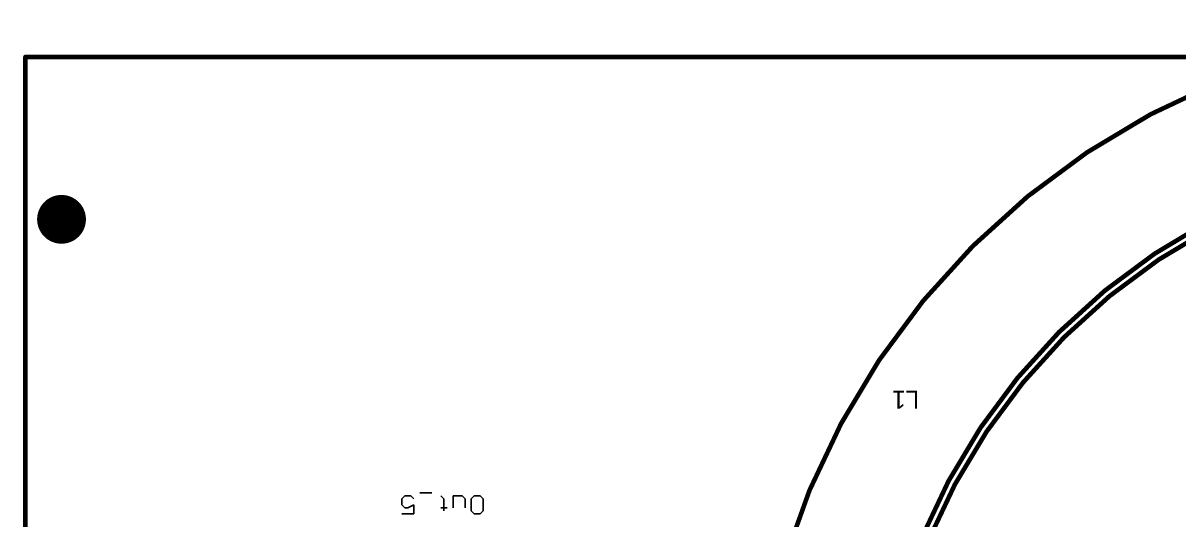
# Model space of a CAD drawing. Header units: millimetres. Extents: x 25 to 162, y 25 to 188.
# Drawn here: x 25.3 to 89.3, y 160.7 to 188.3 of the extents above; entities that cross this region are included whole.
import ezdxf

# ---------------------------------------------------------------- set-up
doc = ezdxf.new("R2010")
doc.units = ezdxf.units.MM
for name, color, linetype in [('BottomLayer', 5, 'Continuous'), ('BottomSolder', 6, 'Continuous'), ('Mechanical1', 6, 'Continuous'), ('Mechanical13', 56, 'Continuous'), ('Mechanical15', 56, 'Continuous'), ('MultiLayer', 9, 'Continuous'), ('TopLayer', 1, 'Continuous'), ('TopOverlay', 2, 'Continuous'), ('TopSolder', 216, 'Continuous'), ('ViaHoleLayer', 16, 'Continuous')]:
    doc.layers.add(name, color=color, linetype=linetype)

# ---------------------------------------------------------------- blocks, each defined once
blk = doc.blocks.new('DROSS__500_125_UH_30_A_AMAK_671111_034_52')
at = {"layer": 'Mechanical13', "const_width": 0.254}
blk.add_lwpolyline([(72.852, 0, 1), (3.648, 0, 1)], format="xyb", close=True, dxfattribs=at)
at = {"layer": 'Mechanical15', "const_width": 0.254}
blk.add_lwpolyline([(80, 0, 1), (-3.5, 0, 1)], format="xyb", close=True, dxfattribs=at)
at = {"layer": 'TopOverlay', "const_width": 0.254}
blk.add_lwpolyline([(73.251, 0, 1), (3.249, 0, 1)], format="xyb", close=True, dxfattribs=at)

msp = doc.modelspace()

# ---------------------------------------------------------------- linework, layer by layer
at = {"layer": 'BottomLayer', "const_width": 1.25}
msp.add_lwpolyline([(26.775, 177.4, 1), (28.025, 177.4, 1)], format="xyb", close=True, dxfattribs=at)
at = {"layer": 'BottomSolder', "const_width": 1.352}
msp.add_lwpolyline([(26.724, 177.4, 1), (28.076, 177.4, 1)], format="xyb", close=True, dxfattribs=at)
at = {"layer": 'Mechanical1', "const_width": 0.254}
for points in [[(25.4, 30.4), (25.4, 186.4)], [(25.4, 186.4), (161.4, 186.4)]]:
    msp.add_lwpolyline(points, dxfattribs=at)
at = {"layer": 'Mechanical1', "const_width": 0.127}
msp.add_lwpolyline([(25.337, 186.4, 1), (25.463, 186.4, 1)], format="xyb", close=True, dxfattribs=at)
msp.add_lwpolyline([(25.337, 186.4, 1), (25.463, 186.4, 1)], format="xyb", close=True, dxfattribs=at)
at = {"layer": 'MultiLayer', "const_width": 1.25}
msp.add_lwpolyline([(26.775, 177.4, 1), (28.025, 177.4, 1)], format="xyb", close=True, dxfattribs=at)
at = {"layer": 'TopLayer', "const_width": 1.25}
msp.add_lwpolyline([(26.775, 177.4, 1), (28.025, 177.4, 1)], format="xyb", close=True, dxfattribs=at)
at = {"layer": 'TopOverlay'}
for p, q in [((46.251, 161.917), (46.418, 162.083)), ((46.418, 162.083), (46.751, 162.083)), ((46.751, 162.083), (46.918, 161.917)), ((47.918, 162.25), (47.251, 162.25)), ((48.584, 161.917), (48.417, 162.083)), ((49.584, 162.083), (49.084, 162.083)), ((49.084, 162.083), (49.084, 161.417)), ((49.75, 161.917), (49.584, 162.083)), ((50.25, 162.083), (50.084, 161.917)), ((50.583, 162.083), (50.25, 162.083)), ((50.75, 161.917), (50.583, 162.083)), ((46.251, 161.584), (46.251, 161.917)), ((46.418, 161.417), (46.251, 161.584)), ((46.585, 161.417), (46.418, 161.417)), ((46.918, 161.584), (46.585, 161.417)), ((46.918, 161.084), (46.918, 161.584)), ((48.751, 161.417), (48.417, 161.417)), ((48.417, 161.417), (48.584, 161.417)), ((48.584, 161.417), (48.584, 161.917)), ((48.584, 161.25), (48.584, 161.417)), ((48.584, 161.417), (48.751, 161.417)), ((49.75, 161.417), (49.75, 161.917)), ((50.084, 161.917), (50.084, 161.25)), ((50.75, 161.25), (50.75, 161.917)), ((46.251, 161.084), (46.918, 161.084)), ((50.084, 161.25), (50.25, 161.084)), ((50.25, 161.084), (50.583, 161.084)), ((50.583, 161.084), (50.75, 161.25))]:
    msp.add_line(p, q, dxfattribs=at)
at = {"layer": 'TopSolder', "const_width": 1.352}
msp.add_lwpolyline([(26.724, 177.4, 1), (28.076, 177.4, 1)], format="xyb", close=True, dxfattribs=at)
at = {"layer": 'ViaHoleLayer', "const_width": 1.25}
msp.add_lwpolyline([(26.775, 177.4, 1), (28.025, 177.4, 1)], format="xyb", close=True, dxfattribs=at)

# ---------------------------------------------------------------- block references
at = {"rotation": 180}
msp.add_blockref('DROSS__500_125_UH_30_A_AMAK_671111_034_52', (145.65, 146.4), dxfattribs=at)

# ---------------------------------------------------------------- texts
at = {"layer": 'TopOverlay'}
msp.add_text('L1', height=1, rotation=180, dxfattribs=at).set_placement((74.9, 167.9))

doc.saveas('drawing.dxf')
